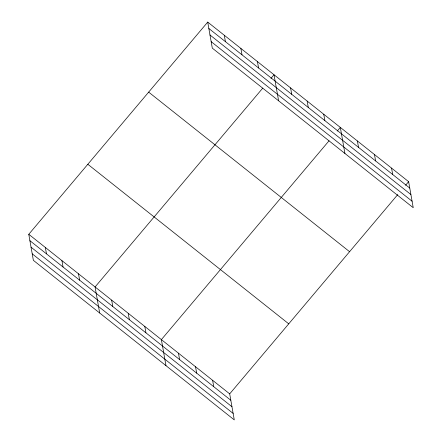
<?xml version="1.0" encoding="UTF-8"?>
<svg xmlns="http://www.w3.org/2000/svg" width="442" height="442" viewBox="0 0 442 442"><rect width="100%" height="100%" fill="white"/><g stroke="black" fill="none" stroke-linecap="round" stroke-linejoin="round"><path stroke-width="0.66" d="M28.774 234.299L229.696 393.866L234.282 419.9L33.365 260.332L28.774 234.299L207.718 22.1L408.635 181.668L413.226 207.701L212.304 48.134L207.718 22.1M262.73 88.146L95.08 286.957L99.671 312.991M270.979 78.361L274.018 74.759L278.609 100.793M329.036 140.805L161.38 339.616L165.971 365.644M337.285 131.02L340.323 127.418L344.915 153.446M229.696 393.866L397.778 194.541M405.596 185.275L408.635 181.668M208.839 28.487L409.762 188.06M209.983 34.973L410.905 194.541M211.16 41.647L412.082 201.22M148.667 92.124L349.583 251.697M87.825 164.275L288.748 323.842M29.901 240.686L230.823 400.259M31.045 247.172L231.962 406.739M32.222 253.846L233.144 413.419M391.557 168.104L392.684 174.496M374.479 154.545L375.606 160.932M357.401 140.981L358.528 147.368M323.748 114.251L324.876 120.638M307.168 101.085L308.295 107.472M290.593 87.925L291.72 94.312M257.443 61.593L258.57 67.98M240.868 48.427L241.995 54.819M224.293 35.266L225.42 41.653M212.619 380.302L213.74 386.695M195.541 366.744L196.662 373.131M178.458 353.18L179.585 359.567M144.805 326.45L145.932 332.837M128.23 313.284L129.357 319.671M111.655 300.124L112.782 306.51M78.505 273.791L79.626 280.178M61.924 260.625L63.051 267.018M45.349 247.465L46.476 253.852"/></g></svg>
